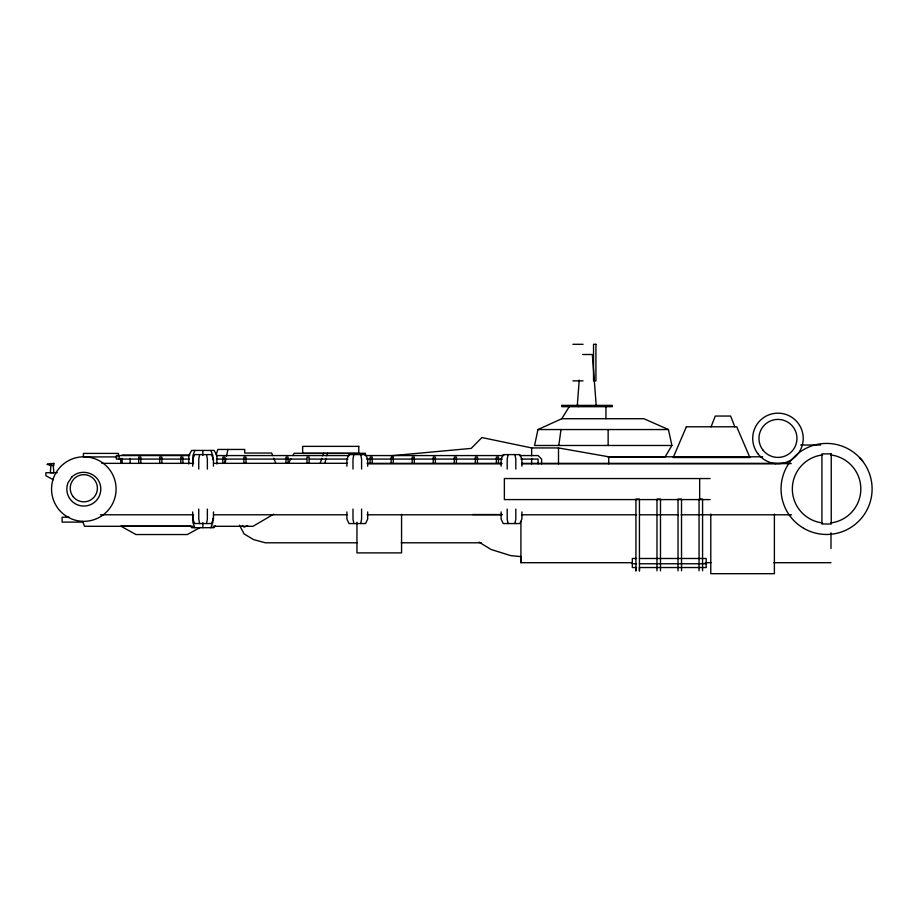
<?xml version="1.0" encoding="UTF-8"?>
<svg xmlns="http://www.w3.org/2000/svg" width="918" height="918" viewBox="0 0 918 918"><rect width="100%" height="100%" fill="white"/><g stroke="black" fill="none" stroke-linecap="round" stroke-linejoin="round"><path stroke-width="1.38" d="M632.376 562.7L520.919 562.7L520.919 521.447M605.937 418.723L605.949 406.249L569.527 406.249L561.759 418.723L537.959 429.555L534.574 445.482L671.907 445.482L668.43 429.555L643.908 418.723L561.759 418.723M635.933 567.852L635.933 570.812L635.933 499.094L639.444 499.094L639.444 570.812L639.444 567.852M699.665 499.587L699.665 478.553M577.284 405.676L579.224 380.086M50.96 464.738L50.329 472.747L53.829 472.747L53.198 464.738M558.81 445.482L560.99 429.555M199.619 454.594L198.758 459.057L198.758 469.064M206.504 523.547L207.365 519.083L207.365 509.077M353.843 454.594L352.982 459.057L352.982 469.064M360.728 523.547L361.589 519.083L361.589 509.077M508.067 454.594L507.206 459.057L507.206 469.064M514.952 523.547L515.813 519.083L515.813 509.077M225.105 463.28L225.954 459.126M226.517 456.361L227.916 449.453M324.823 463.292L326.131 458.3M326.785 455.798L327.439 453.297M216.223 454.479L217.83 449.453L244.739 449.453L244.739 453.033L271.636 453.033L272.68 455.592M320.221 463.292L321.828 458.3M322.643 455.798L323.446 453.297M711.048 426.87L715.283 416.049L730.613 416.049L734.848 426.87M194.914 450.44L192.929 455.443L192.929 464.026M210.819 527.701L212.804 522.698L212.804 518.406M215.225 525.704L214.112 527.701L191.621 527.701L190.496 525.704M288.39 463.292L290.926 458.851M292.831 455.523L294.104 453.297L365.525 453.297M671.907 445.482L664.942 457.164L608.095 457.164M273.656 514.195L253.012 526.301L213.033 526.301M200.227 527.437L187.387 534.54L135.956 534.54L120.786 526.14L190.577 526.14M247.653 525.658L244.096 527.15L242.203 525.521M391.481 455.73L471.198 448.397L481.916 437.553L531.637 447.938L558.5 447.938L608.737 456.808L762.697 456.808M50.375 464.015L47.231 464.267L50.375 465.024M57.237 472.678L45.9 472.713L45.9 475.742L53.255 479.724M572.878 344.307L583.056 344.307M582.563 354.497L592.328 354.497L596.218 405.676M572.878 380.878L583.056 380.878M537.959 429.555L668.43 429.555M800.691 445.023L820.681 445.023M122.094 455.053L189.98 455.053M189.2 455.569L116.334 455.569L116.334 459.08L189.2 459.08M216.373 455.569L349.356 455.569M365.077 455.569L503.787 455.569M519.519 455.569L538.097 455.569L541.609 459.08L541.609 463.819M117.102 456.912L83.435 456.912L83.435 453.412L118.502 453.412L118.502 455.741M216.373 459.08L306.451 459.08M309.32 459.08L347.922 459.08M366.511 459.08L502.353 459.08M520.942 459.08L538.097 459.08L538.097 463.819M101.841 463.349L193.595 463.349M213.676 463.349L347.325 463.292M367.085 463.349L501.859 463.349M521.929 463.349L790.042 463.349M775.733 463.579L791.213 463.579M368.715 463.819L501.802 463.819M521.688 463.819L775.607 463.819M47.231 464.519L50.375 464.519M710.165 478.553L504.361 478.553L504.361 499.587L710.165 499.587M472.621 514.539L502.341 514.539M100.406 514.791L193.595 514.791M213.676 514.791L347.015 514.791M367.085 514.791L501.859 514.791M521.929 514.791L636.633 514.791M639.49 514.791L678.207 514.791M681.076 514.791L791.477 514.791M69.125 517.201L62.114 517.201L62.114 522.112L83.148 522.112M193.044 526.301L84.536 526.301L82.689 521.458M356.895 542.802L265.417 542.802L253.586 539.612L244.096 533.92L239.472 525.199M401.212 542.802L481.261 542.802M636.576 558.488L632.318 558.488L632.318 567.531L636.576 567.531M639.421 558.488L706.194 558.488L706.194 567.531L639.421 567.531M705.254 562.7L710.968 562.7M773.84 562.7L830.997 562.7M632.318 563.755L636.576 563.755M639.421 563.755L706.194 563.755M520.322 556.56L510.775 555.631L491.096 549.492L479.081 542.148M859.925 457.99L862.645 460.928M273.713 458.162L275.79 463.28M210.819 450.44L212.804 455.443L212.804 459.734M194.914 527.701L192.929 522.698L192.929 515.549M514.952 454.594L515.813 459.057L515.813 469.064M508.067 523.547L507.206 519.083L507.206 509.077M360.728 454.594L361.589 459.057L361.589 469.064M353.843 523.547L352.982 519.083L352.982 509.077M206.504 454.594L207.365 459.057L207.365 469.064M199.619 523.547L198.758 519.083L198.758 509.077M830.997 532.83L830.997 548.528M774.39 514.091L774.39 573.693L710.784 573.693L710.784 514.091M702.568 570.812L702.568 499.094L699.057 499.094L699.057 570.812M681.523 570.812L681.523 499.094L678.023 499.094L678.023 570.812M660.49 570.812L660.49 499.094L656.978 499.094L656.978 570.812M608.737 456.808L608.737 463.819M608.141 429.555L608.141 445.482M578.363 405.377L578.363 406.685M558.5 447.938L558.5 463.819M531.637 447.938L531.637 455.879M531.637 458.53L531.637 463.819M521.894 466.206L521.894 459.057L519.817 454.594L503.202 454.594L501.125 459.057L501.125 466.206M521.894 511.934L521.894 519.083L519.817 523.547L503.202 523.547L501.125 519.083L501.125 511.934M520.919 556.388L520.919 562.7M498.474 463.406L498.474 457.107L496.374 457.107L496.374 463.406M477.44 463.406L477.44 457.107L475.329 457.107L475.329 463.406M456.395 463.406L456.395 457.107L454.295 457.107L454.295 463.406M435.361 463.406L435.361 457.107L433.25 457.107L433.25 463.406M414.316 463.406L414.316 457.107L412.216 457.107L412.216 463.406M401.568 514.332L401.568 552.888L356.964 552.888L356.964 522.273M393.283 463.406L393.283 457.107L391.171 457.107L391.171 463.406M372.238 463.406L372.238 457.107L370.138 457.107L370.138 463.406M367.67 466.206L367.67 459.057L365.594 454.594L348.978 454.594L346.901 459.057L346.901 466.206M367.67 511.934L367.67 519.083L365.594 523.547L348.978 523.547L346.901 519.083L346.901 511.934M309.114 463.406L309.114 457.107L307.014 457.107L307.014 463.406M288.08 463.406L288.08 457.107L285.968 457.107L285.968 463.406M246.001 463.406L246.001 457.107L243.89 457.107L243.89 463.406M224.956 463.406L224.956 457.107L222.856 457.107L222.856 463.406M216.912 464.026L216.912 455.443L214.112 450.44L191.621 450.44L188.81 455.443L188.81 464.026M213.446 466.206L213.446 459.057L211.369 454.594L194.754 454.594L192.677 459.057L192.677 466.206M213.446 511.934L213.446 519.083L211.369 523.547L194.754 523.547L192.677 519.083L192.677 511.934M202.867 450.44L202.867 455.443M202.867 522.698L202.867 527.701M182.877 463.406L182.877 457.107L180.777 457.107L180.777 463.406M161.843 463.406L161.843 457.107L159.732 457.107L159.732 463.406M140.798 463.406L140.798 457.107L138.698 457.107L138.698 463.406M130.149 458.403L130.149 463.383M122.094 458.403L122.094 463.383M120.74 458.403L120.74 463.383M119.133 455.569L119.133 459.08M830.572 454.926A34.253 34.253 0 0 1 830.572 522.962M822.585 522.962A34.253 34.253 0 0 1 822.585 454.926M561.816 405.377L561.816 406.685L612.272 406.685L612.272 405.377L561.816 405.377M686.366 426.778L673.204 457.508L749.88 457.508L736.729 426.778L686.366 426.778M71.799 477.062L68.127 482.57A16.983 16.983 0 0 0 83.813 506.059A16.983 16.983 0 0 0 99.511 482.57C95.07 471.806 80.015 468.811 71.799 477.062M53.829 463.418L50.329 463.693L50.329 465.357L53.829 465.633L53.829 463.418M595.931 344.307L593.533 344.307L593.533 380.878L595.931 380.878L595.931 344.307M358.766 446.366L302.653 446.366L302.653 453.389L358.766 453.389L358.766 446.366M831.238 453.882L821.92 453.882L821.92 524.006L831.238 524.006L831.238 453.882M762.881 449.981A19.003 19.003 0 0 0 795.516 445.678A19.003 19.003 0 0 0 775.48 419.572A19.003 19.003 0 0 0 762.881 449.981M757.924 453.779A25.245 25.245 0 0 0 801.288 448.076A25.245 25.245 0 0 0 774.666 413.375A25.245 25.245 0 0 0 757.924 453.779M73.038 496.523A13.586 13.586 0 0 0 96.367 493.448A13.586 13.586 0 0 0 82.046 474.778A13.586 13.586 0 0 0 73.038 496.523M67.68 517.006A32.256 32.256 0 0 0 116.081 489.064A32.256 32.256 0 0 0 67.68 461.134A32.256 32.256 0 0 0 67.68 517.006M803.812 528.366A45.521 45.521 0 0 0 872.1 488.938A45.521 45.521 0 0 0 803.812 449.522A45.521 45.521 0 0 0 803.812 528.366"/></g></svg>
